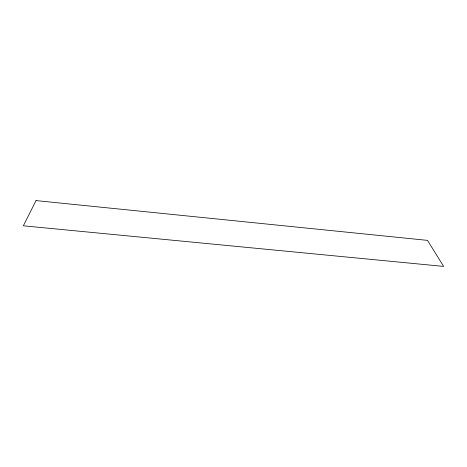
<?xml version="1.0" encoding="UTF-8"?>
<svg xmlns="http://www.w3.org/2000/svg" width="467" height="467" viewBox="0 0 467 467"><rect width="100%" height="100%" fill="white"/><g stroke="black" fill="none" stroke-linecap="round" stroke-linejoin="round"><path stroke-width="0.7" d="M36.041 200.594L23.35 225.806L443.65 266.406L427.498 240.377L36.041 200.594"/></g></svg>
